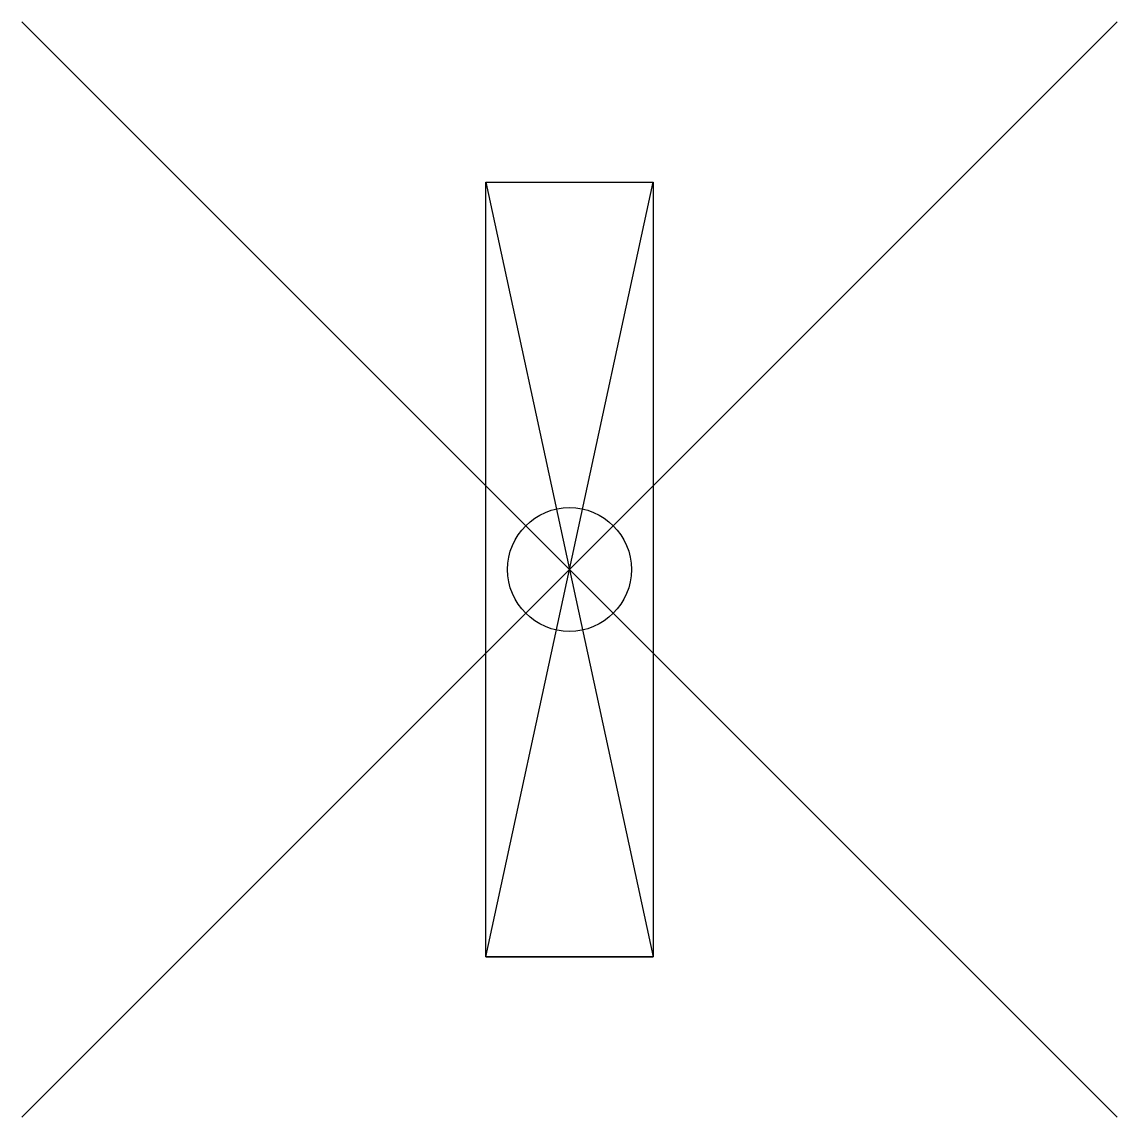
# Model space of a CAD drawing. Header units: metres. Extents: x -0.23 to 1.54, y -0.88 to 0.88.
import ezdxf

# ---------------------------------------------------------------- set-up
doc = ezdxf.new("R2010")
doc.units = ezdxf.units.M
doc.header["$MEASUREMENT"] = 0

msp = doc.modelspace()

# ---------------------------------------------------------------- linework, layer by layer
for p, q in [((-0.2289, -0.8839), (1.5389, 0.8839)), ((1.5389, -0.8839), (-0.2289, 0.8839)), ((0.52, -0.625), (0.52, 0.625)), ((0.52, 0.625), (0.79, 0.625)), ((0.52, -0.625), (0.79, 0.625)), ((0.52, 0.625), (0.79, -0.625)), ((0.79, 0.625), (0.79, -0.625)), ((0.79, -0.625), (0.52, -0.625))]:
    msp.add_line(p, q)
at = {"flags": 128}
msp.add_lwpolyline([(0.5198, -0.625), (0.7898, -0.625)], dxfattribs=at)
msp.add_circle((0.655, 0), 0.1)

doc.saveas('drawing.dxf')
